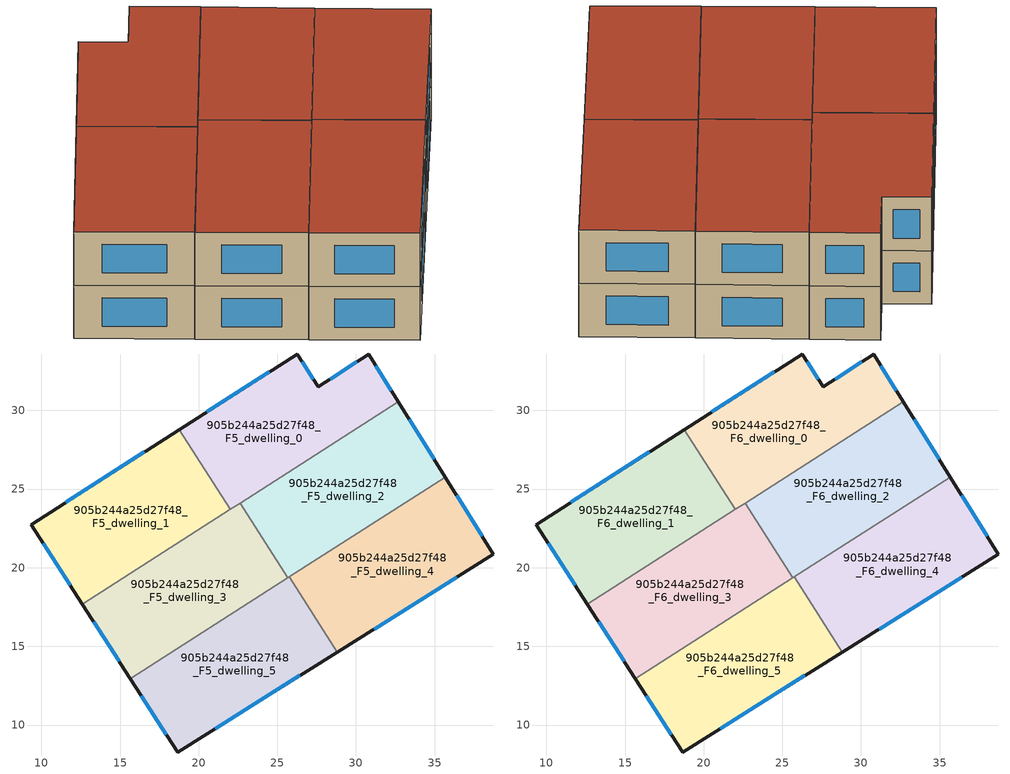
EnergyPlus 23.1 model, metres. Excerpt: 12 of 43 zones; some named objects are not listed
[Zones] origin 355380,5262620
905b244a25d27f48_F5_dwelling_0
 floor to 905b244a25d27f48_F4_dwelling_0 (EU_floor_Construction): 30.81,33.56 32.69,30.55 22,23.71 18.76,28.78 26.26,33.59 27.6,31.51 z15
 wall outside (EU_wall_Construction): 32.69,30.55 30.81,33.56 27.6,31.51 26.26,33.59 18.76,28.78 z15:18
 wall to 905b244a25d27f48_F5_dwelling_1 (EU_wall_Construction): 18.76,28.78 22,23.71 z15:18
 wall to 905b244a25d27f48_F5_dwelling_2 (EU_wall_Construction): 22.64,24.11 32.69,30.55 z15:18
 wall to 905b244a25d27f48_F5_dwelling_3 (EU_wall_Construction): 22,23.71 22.64,24.11 z15:18
 window (EU_Window_Construction): 24.5,32.46 20.52,29.9 / 27.29,32 26.58,33.1 / 30.06,33.08 28.36,31.99 / 32.25,31.26 31.25,32.86 z15.7:17.3
905b244a25d27f48_F5_dwelling_1
 floor to 905b244a25d27f48_F4_dwelling_1 (EU_floor_Construction): 18.76,28.78 22,23.71 12.6,17.69 9.35,22.74 z15
 wall outside (EU_wall_Construction): 18.76,28.78 9.35,22.74 12.6,17.69 z15:18
 wall to 905b244a25d27f48_F5_dwelling_3 (EU_wall_Construction): 12.6,17.69 22,23.71 z15:18
 window (EU_Window_Construction): 10.11,21.55 11.84,18.88 / 16.55,27.36 11.56,24.16 z15.7:17.3
905b244a25d27f48_F5_dwelling_2
 floor to 905b244a25d27f48_F4_dwelling_2 (EU_floor_Construction): 32.69,30.55 35.67,25.76 25.68,19.36 22.64,24.11 z15
 wall outside (EU_wall_Construction): 35.67,25.76 32.69,30.55 z15:18
 wall to 905b244a25d27f48_F5_dwelling_3 (EU_wall_Construction): 22.64,24.11 25.68,19.36 z15:18
 wall to 905b244a25d27f48_F5_dwelling_4 (EU_wall_Construction): 25.76,19.42 35.67,25.76 z15:18
 wall to 905b244a25d27f48_F5_dwelling_5 (EU_wall_Construction): 25.68,19.36 25.76,19.42 z15:18
 window (EU_Window_Construction): 34.97,26.88 33.39,29.42 z15.7:17.3
905b244a25d27f48_F5_dwelling_3
 floor to 905b244a25d27f48_F4_dwelling_3 (EU_floor_Construction): 22.64,24.11 25.68,19.36 15.66,12.95 12.6,17.69 z15
 wall outside (EU_wall_Construction): 12.6,17.69 15.66,12.95 z15:18
 wall to 905b244a25d27f48_F5_dwelling_5 (EU_wall_Construction): 15.66,12.95 25.68,19.36 z15:18
 window (EU_Window_Construction): 13.32,16.58 14.94,14.06 z15.7:17.3
905b244a25d27f48_F5_dwelling_4
 floor to 905b244a25d27f48_F4_dwelling_4 (EU_floor_Construction): 35.67,25.76 38.73,20.85 28.82,14.64 25.76,19.42 z15
 wall outside (EU_wall_Construction): 28.82,14.64 38.73,20.85 35.67,25.76 z15:18
 wall to 905b244a25d27f48_F5_dwelling_5 (EU_wall_Construction): 25.76,19.42 28.82,14.64 z15:18
 window (EU_Window_Construction): 38.02,22 36.39,24.61 / 31.15,16.1 36.41,19.39 z15.7:17.3
905b244a25d27f48_F5_dwelling_5
 floor to 905b244a25d27f48_F4_dwelling_5 (EU_floor_Construction): 25.76,19.42 28.82,14.64 18.66,8.29 15.66,12.95 z15
 wall outside (EU_wall_Construction): 15.66,12.95 18.66,8.29 28.82,14.64 z15:18
 window (EU_Window_Construction): 21.04,9.78 26.43,13.15 / 16.36,11.85 17.95,9.38 z15.7:17.3
905b244a25d27f48_F6_dwelling_0
 floor to 905b244a25d27f48_F5_dwelling_0 (EU_floor_Construction): 30.81,33.56 32.69,30.55 22,23.71 18.76,28.78 26.26,33.59 27.6,31.51 z18
 wall outside (EU_wall_Construction): 32.69,30.55 30.81,33.56 27.6,31.51 26.26,33.59 18.76,28.78 z18:21
 wall to 905b244a25d27f48_F6_dwelling_1 (EU_wall_Construction): 18.76,28.78 22,23.71 z18:21
 wall to 905b244a25d27f48_F6_dwelling_2 (EU_wall_Construction): 22.64,24.11 32.69,30.55 z18:21
 wall to 905b244a25d27f48_F6_dwelling_3 (EU_wall_Construction): 22,23.71 22.64,24.11 z18:21
 window (EU_Window_Construction): 24.5,32.46 20.52,29.9 / 27.29,32 26.58,33.1 / 30.06,33.08 28.36,31.99 / 32.25,31.26 31.25,32.86 z18.7:20.3
 roof outside (EU_roof_Construction): 32.69,30.55 30.81,33.56 27.6,31.51 26.26,33.59 18.76,28.78 22,23.71 z21
905b244a25d27f48_F6_dwelling_1
 floor to 905b244a25d27f48_F5_dwelling_1 (EU_floor_Construction): 18.76,28.78 22,23.71 12.6,17.69 9.35,22.74 z18
 wall outside (EU_wall_Construction): 18.76,28.78 9.35,22.74 12.6,17.69 z18:21
 wall to 905b244a25d27f48_F6_dwelling_3 (EU_wall_Construction): 12.6,17.69 22,23.71 z18:21
 window (EU_Window_Construction): 10.11,21.55 11.84,18.88 / 16.55,27.36 11.56,24.16 z18.7:20.3
 roof outside (EU_roof_Construction): 22,23.71 18.76,28.78 9.35,22.74 12.6,17.69 z21
905b244a25d27f48_F6_dwelling_2
 floor to 905b244a25d27f48_F5_dwelling_2 (EU_floor_Construction): 32.69,30.55 35.67,25.76 25.68,19.36 22.64,24.11 z18
 wall outside (EU_wall_Construction): 35.67,25.76 32.69,30.55 z18:21
 wall to 905b244a25d27f48_F6_dwelling_3 (EU_wall_Construction): 22.64,24.11 25.68,19.36 z18:21
 wall to 905b244a25d27f48_F6_dwelling_4 (EU_wall_Construction): 25.76,19.42 35.67,25.76 z18:21
 wall to 905b244a25d27f48_F6_dwelling_5 (EU_wall_Construction): 25.68,19.36 25.76,19.42 z18:21
 window (EU_Window_Construction): 34.97,26.88 33.39,29.42 z18.7:20.3
 roof outside (EU_roof_Construction): 35.67,25.76 32.69,30.55 22.64,24.11 25.68,19.36 z21
905b244a25d27f48_F6_dwelling_3
 floor to 905b244a25d27f48_F5_dwelling_3 (EU_floor_Construction): 22.64,24.11 25.68,19.36 15.66,12.95 12.6,17.69 z18
 wall outside (EU_wall_Construction): 12.6,17.69 15.66,12.95 z18:21
 wall to 905b244a25d27f48_F6_dwelling_5 (EU_wall_Construction): 15.66,12.95 25.68,19.36 z18:21
 window (EU_Window_Construction): 13.32,16.58 14.94,14.06 z18.7:20.3
 roof outside (EU_roof_Construction): 25.68,19.36 22.64,24.11 12.6,17.69 15.66,12.95 z21
905b244a25d27f48_F6_dwelling_4
 floor to 905b244a25d27f48_F5_dwelling_4 (EU_floor_Construction): 35.67,25.76 38.73,20.85 28.82,14.64 25.76,19.42 z18
 wall outside (EU_wall_Construction): 28.82,14.64 38.73,20.85 35.67,25.76 z18:21
 wall to 905b244a25d27f48_F6_dwelling_5 (EU_wall_Construction): 25.76,19.42 28.82,14.64 z18:21
 window (EU_Window_Construction): 38.02,22 36.39,24.61 / 31.15,16.1 36.41,19.39 z18.7:20.3
 roof outside (EU_roof_Construction): 38.73,20.85 35.67,25.76 25.76,19.42 28.82,14.64 z21
905b244a25d27f48_F6_dwelling_5
 floor to 905b244a25d27f48_F5_dwelling_5 (EU_floor_Construction): 25.76,19.42 28.82,14.64 18.66,8.29 15.66,12.95 z18
 wall outside (EU_wall_Construction): 15.66,12.95 18.66,8.29 28.82,14.64 z18:21
 window (EU_Window_Construction): 21.04,9.78 26.43,13.15 / 16.36,11.85 17.95,9.38 z18.7:20.3
 roof outside (EU_roof_Construction): 28.82,14.64 25.76,19.42 15.66,12.95 18.66,8.29 z21
[Building]
EU S2 Campaign: North Axis=0; Terrain=City; Solar Distribution=FullExterior
[Site:Location]
Budapest.Ferenc.Liszt.Intl.AP: Latitude=47.437; Longitude=19.256; Time Zone=1; Elevation=185
[SizingPeriod:WeatherFileDays]
AnnualSizingPeriod: Begin Month=1; Begin Day of Month=1; End Month=12; End Day of Month=31; Day of Week for Start Day=Monday; Use Weather File Daylight Saving Period=No; Use Weather File Rain and Snow Indicators=No
[MATERIAL]
EU_InternalMass_Material: Roughness=MediumRough; Thickness=0.1; Conductivity=1; Density=1800; Specific Heat=900; Thermal Absorptance=0.9; Solar Absorptance=0.7; Visible Absorptance=0.7
[MATERIAL:NOMASS] Roughness=MediumRough; Thermal Absorptance=0.9; Solar Absorptance=0.7; Visible Absorptance=0.7
Name | Thermal Resistance
EU_wall_NoMass | 0.832559
EU_roof_NoMass | 1.39638
EU_floor_NoMass | 0.872794
[WINDOWMATERIAL:SIMPLEGLAZINGSYSTEM]
EU_Window_SimpleGlazing: UFactor=2.79869; Solar Heat Gain Coefficient=0.75; Visible Transmittance=0.75
[CONSTRUCTION]
EU_wall_Construction: EU_wall_NoMass
EU_roof_Construction: EU_roof_NoMass
EU_floor_Construction: EU_floor_NoMass
EU_Window_Construction: EU_Window_SimpleGlazing
EU_InternalMass_Construction: EU_InternalMass_Material
[ZONE] Type=1; Multiplier=1; Ceiling Height=autocalculate; Floor Area=autocalculate; Part of Total Floor Area=Yes
Name | Volume
905b244a25d27f48_F5_dwelling_0; 905b244a25d27f48_F6_dwelling_0 | 201.513
905b244a25d27f48_F5_dwelling_1; 905b244a25d27f48_F6_dwelling_1 | 201.52
905b244a25d27f48_F5_dwelling_2; 905b244a25d27f48_F6_dwelling_2 | 201.515
905b244a25d27f48_F5_dwelling_3; 905b244a25d27f48_F6_dwelling_3 | 201.505
905b244a25d27f48_F5_dwelling_4; 905b244a25d27f48_F6_dwelling_4 | 201.516
905b244a25d27f48_F5_dwelling_5; 905b244a25d27f48_F6_dwelling_5 | 201.528
[INTERNALMASS] Construction=EU_InternalMass_Construction
Name | Zone or ZoneList | Surface Area
905b244a25d27f48_F5_dwelling_0_EU_InternalMass | 905b244a25d27f48_F5_dwelling_0 | 67.1709
905b244a25d27f48_F5_dwelling_1_EU_InternalMass | 905b244a25d27f48_F5_dwelling_1 | 67.1733
905b244a25d27f48_F5_dwelling_2_EU_InternalMass | 905b244a25d27f48_F5_dwelling_2 | 67.1715
905b244a25d27f48_F5_dwelling_3_EU_InternalMass | 905b244a25d27f48_F5_dwelling_3 | 67.1684
905b244a25d27f48_F5_dwelling_4_EU_InternalMass | 905b244a25d27f48_F5_dwelling_4 | 67.1719
905b244a25d27f48_F5_dwelling_5_EU_InternalMass | 905b244a25d27f48_F5_dwelling_5 | 67.1761
905b244a25d27f48_F6_dwelling_0_EU_InternalMass | 905b244a25d27f48_F6_dwelling_0 | 67.1709
905b244a25d27f48_F6_dwelling_1_EU_InternalMass | 905b244a25d27f48_F6_dwelling_1 | 67.1733
905b244a25d27f48_F6_dwelling_2_EU_InternalMass | 905b244a25d27f48_F6_dwelling_2 | 67.1715
905b244a25d27f48_F6_dwelling_3_EU_InternalMass | 905b244a25d27f48_F6_dwelling_3 | 67.1684
905b244a25d27f48_F6_dwelling_4_EU_InternalMass | 905b244a25d27f48_F6_dwelling_4 | 67.1719
905b244a25d27f48_F6_dwelling_5_EU_InternalMass | 905b244a25d27f48_F6_dwelling_5 | 67.1761
[OTHEREQUIPMENT] Fuel Type=Electricity; Design Level Calculation Method=Watts/Area; Power per Zone Floor Area=1; Fraction Latent=0; Fraction Radiant=0; Fraction Lost=0; Carbon Dioxide Generation Rate=0; EndUse Subcategory=EU_Step8_InternalGains
Name | Zone or ZoneList or Space or SpaceList | Schedule
EU_Step8_InternalGain_905b244a25d27f48_F5_dwelling_0_f000 | 905b244a25d27f48_F5_dwelling_0 | EU_Step8_GainSchedule_905b244a25d27f48_F5_dwelling_0_f000
EU_Step8_InternalGain_905b244a25d27f48_F5_dwelling_1_f000 | 905b244a25d27f48_F5_dwelling_1 | EU_Step8_GainSchedule_905b244a25d27f48_F5_dwelling_1_f000
EU_Step8_InternalGain_905b244a25d27f48_F5_dwelling_2_f000 | 905b244a25d27f48_F5_dwelling_2 | EU_Step8_GainSchedule_905b244a25d27f48_F5_dwelling_2_f000
EU_Step8_InternalGain_905b244a25d27f48_F5_dwelling_3_f000 | 905b244a25d27f48_F5_dwelling_3 | EU_Step8_GainSchedule_905b244a25d27f48_F5_dwelling_3_f000
EU_Step8_InternalGain_905b244a25d27f48_F5_dwelling_4_f000 | 905b244a25d27f48_F5_dwelling_4 | EU_Step8_GainSchedule_905b244a25d27f48_F5_dwelling_4_f000
EU_Step8_InternalGain_905b244a25d27f48_F5_dwelling_5_f000 | 905b244a25d27f48_F5_dwelling_5 | EU_Step8_GainSchedule_905b244a25d27f48_F5_dwelling_5_f000
EU_Step8_InternalGain_905b244a25d27f48_F6_dwelling_0_f000 | 905b244a25d27f48_F6_dwelling_0 | EU_Step8_GainSchedule_905b244a25d27f48_F6_dwelling_0_f000
EU_Step8_InternalGain_905b244a25d27f48_F6_dwelling_1_f000 | 905b244a25d27f48_F6_dwelling_1 | EU_Step8_GainSchedule_905b244a25d27f48_F6_dwelling_1_f000
EU_Step8_InternalGain_905b244a25d27f48_F6_dwelling_2_f000 | 905b244a25d27f48_F6_dwelling_2 | EU_Step8_GainSchedule_905b244a25d27f48_F6_dwelling_2_f000
EU_Step8_InternalGain_905b244a25d27f48_F6_dwelling_3_f000 | 905b244a25d27f48_F6_dwelling_3 | EU_Step8_GainSchedule_905b244a25d27f48_F6_dwelling_3_f000
EU_Step8_InternalGain_905b244a25d27f48_F6_dwelling_4_f000 | 905b244a25d27f48_F6_dwelling_4 | EU_Step8_GainSchedule_905b244a25d27f48_F6_dwelling_4_f000
EU_Step8_InternalGain_905b244a25d27f48_F6_dwelling_5_f000 | 905b244a25d27f48_F6_dwelling_5 | EU_Step8_GainSchedule_905b244a25d27f48_F6_dwelling_5_f000
[ZONEVENTILATION:DESIGNFLOWRATE] Schedule=EU_AlwaysOn; Design Flow Rate Calculation Method=AirChanges/Hour; Air Changes per Hour=0.475469; Ventilation Type=Natural; Fan Pressure Rise=0; Fan Total Efficiency=1; Constant Term Coefficient=1; Temperature Term Coefficient=0; Velocity Term Coefficient=0; Velocity Squared Term Coefficient=0; Minimum Indoor Temperature=-100; Maximum Indoor Temperature=100; Delta Temperature=-100; Minimum Outdoor Temperature=-100; Maximum Outdoor Temperature=100; Maximum Wind Speed=40
Name | Zone or ZoneList or Space or SpaceList
EU_ConstantAir_905b244a25d27f48_F5_dwelling_0 | 905b244a25d27f48_F5_dwelling_0
EU_ConstantAir_905b244a25d27f48_F5_dwelling_1 | 905b244a25d27f48_F5_dwelling_1
EU_ConstantAir_905b244a25d27f48_F5_dwelling_2 | 905b244a25d27f48_F5_dwelling_2
EU_ConstantAir_905b244a25d27f48_F5_dwelling_3 | 905b244a25d27f48_F5_dwelling_3
EU_ConstantAir_905b244a25d27f48_F5_dwelling_4 | 905b244a25d27f48_F5_dwelling_4
EU_ConstantAir_905b244a25d27f48_F5_dwelling_5 | 905b244a25d27f48_F5_dwelling_5
EU_ConstantAir_905b244a25d27f48_F6_dwelling_0 | 905b244a25d27f48_F6_dwelling_0
EU_ConstantAir_905b244a25d27f48_F6_dwelling_1 | 905b244a25d27f48_F6_dwelling_1
EU_ConstantAir_905b244a25d27f48_F6_dwelling_2 | 905b244a25d27f48_F6_dwelling_2
EU_ConstantAir_905b244a25d27f48_F6_dwelling_3 | 905b244a25d27f48_F6_dwelling_3
EU_ConstantAir_905b244a25d27f48_F6_dwelling_4 | 905b244a25d27f48_F6_dwelling_4
EU_ConstantAir_905b244a25d27f48_F6_dwelling_5 | 905b244a25d27f48_F6_dwelling_5
[HVACTEMPLATE:ZONE:IDEALLOADSAIRSYSTEM] System Availability Schedule=EU_AlwaysOn; Maximum Heating Supply Air Temperature=50; Minimum Cooling Supply Air Temperature=13; Maximum Heating Supply Air Humidity Ratio=0.0156; Minimum Cooling Supply Air Humidity Ratio=0.0077; Heating Limit=NoLimit; Cooling Limit=NoLimit; Heating Availability Schedule=EU_AlwaysOn; Cooling Availability Schedule=EU_CoolingOff; Dehumidification Control Type=ConstantSensibleHeatRatio; Cooling Sensible Heat Ratio=0.7; Dehumidification Setpoint=60; Humidification Control Type=None; Humidification Setpoint=30; Outdoor Air Method=None; Outdoor Air Flow Rate per Person=0.00944; Outdoor Air Flow Rate per Zone Floor Area=0; Outdoor Air Flow Rate per Zone=0; Demand Controlled Ventilation Type=None; Outdoor Air Economizer Type=NoEconomizer; Heat Recovery Type=None; Sensible Heat Recovery Effectiveness=0.7; Latent Heat Recovery Effectiveness=0.65
Name | Template Thermostat
905b244a25d27f48_F5_dwelling_0 | EU_HeatOnly_905b244a25d27f48_F5_dwelling_0
905b244a25d27f48_F5_dwelling_1 | EU_HeatOnly_905b244a25d27f48_F5_dwelling_1
905b244a25d27f48_F5_dwelling_2 | EU_HeatOnly_905b244a25d27f48_F5_dwelling_2
905b244a25d27f48_F5_dwelling_3 | EU_HeatOnly_905b244a25d27f48_F5_dwelling_3
905b244a25d27f48_F5_dwelling_4 | EU_HeatOnly_905b244a25d27f48_F5_dwelling_4
905b244a25d27f48_F5_dwelling_5 | EU_HeatOnly_905b244a25d27f48_F5_dwelling_5
905b244a25d27f48_F6_dwelling_0 | EU_HeatOnly_905b244a25d27f48_F6_dwelling_0
905b244a25d27f48_F6_dwelling_1 | EU_HeatOnly_905b244a25d27f48_F6_dwelling_1
905b244a25d27f48_F6_dwelling_2 | EU_HeatOnly_905b244a25d27f48_F6_dwelling_2
905b244a25d27f48_F6_dwelling_3 | EU_HeatOnly_905b244a25d27f48_F6_dwelling_3
905b244a25d27f48_F6_dwelling_4 | EU_HeatOnly_905b244a25d27f48_F6_dwelling_4
905b244a25d27f48_F6_dwelling_5 | EU_HeatOnly_905b244a25d27f48_F6_dwelling_5
[SIZING:ZONE] Zone Cooling Design Supply Air Temperature Input Method=SupplyAirTemperature; Zone Cooling Design Supply Air Temperature=13; Zone Heating Design Supply Air Temperature Input Method=SupplyAirTemperature; Zone Heating Design Supply Air Temperature=50; Zone Cooling Design Supply Air Humidity Ratio=0.008; Zone Heating Design Supply Air Humidity Ratio=0.008; Cooling Design Air Flow Method=DesignDay; Cooling Design Air Flow Rate=0; Cooling Minimum Air Flow per Zone Floor Area=0.000762; Cooling Minimum Air Flow=0; Cooling Minimum Air Flow Fraction=0.2; Heating Design Air Flow Method=DesignDay; Heating Design Air Flow Rate=0; Heating Maximum Air Flow per Zone Floor Area=0.002032; Heating Maximum Air Flow=0.141576; Heating Maximum Air Flow Fraction=0.3; Account for Dedicated Outdoor Air System=No; Dedicated Outdoor Air System Control Strategy=NeutralSupplyAir; Dedicated Outdoor Air Low Setpoint Temperature for Design=autosize; Dedicated Outdoor Air High Setpoint Temperature for Design=autosize; Zone Load Sizing Method=Sensible Load Only No Latent Load; Zone Latent Cooling Design Supply Air Humidity Ratio Input Method=HumidityRatioDifference; Zone Cooling Design Supply Air Humidity Ratio Difference=0.005; Zone Latent Heating Design Supply Air Humidity Ratio Input Method=HumidityRatioDifference; Zone Humidification Design Supply Air Humidity Ratio Difference=0.005
905b244a25d27f48_F5_dwelling_0; 905b244a25d27f48_F5_dwelling_1; 905b244a25d27f48_F5_dwelling_2; 905b244a25d27f48_F5_dwelling_3; 905b244a25d27f48_F5_dwelling_4; 905b244a25d27f48_F5_dwelling_5; 905b244a25d27f48_F6_dwelling_0; 905b244a25d27f48_F6_dwelling_1; 905b244a25d27f48_F6_dwelling_2; 905b244a25d27f48_F6_dwelling_3; 905b244a25d27f48_F6_dwelling_4; 905b244a25d27f48_F6_dwelling_5
[SCHEDULE:CONSTANT]
Name | Hourly Value
EU_AlwaysOn | 1
EU_CoolingOff | 0
[SCHEDULE:FILE] Column Number=1; Rows to Skip at Top=0; Number of Hours of Data=8760; Column Separator=Comma; Interpolate to Timestep=No; Minutes per Item=60; Adjust Schedule for Daylight Savings=Yes
Name | File
EU_Step8_GainSchedule_905b244a25d27f48_F5_dwelling_0_f000 | ../../schedules/905b244a25d27f48/905b244a25d27f48_F5_dwelling_0_f000_gain.csv
EU_Step8_GainSchedule_905b244a25d27f48_F5_dwelling_1_f000 | ../../schedules/905b244a25d27f48/905b244a25d27f48_F5_dwelling_1_f000_gain.csv
EU_Step8_GainSchedule_905b244a25d27f48_F5_dwelling_2_f000 | ../../schedules/905b244a25d27f48/905b244a25d27f48_F5_dwelling_2_f000_gain.csv
EU_Step8_GainSchedule_905b244a25d27f48_F5_dwelling_3_f000 | ../../schedules/905b244a25d27f48/905b244a25d27f48_F5_dwelling_3_f000_gain.csv
EU_Step8_GainSchedule_905b244a25d27f48_F5_dwelling_4_f000 | ../../schedules/905b244a25d27f48/905b244a25d27f48_F5_dwelling_4_f000_gain.csv
EU_Step8_GainSchedule_905b244a25d27f48_F5_dwelling_5_f000 | ../../schedules/905b244a25d27f48/905b244a25d27f48_F5_dwelling_5_f000_gain.csv
EU_Step8_GainSchedule_905b244a25d27f48_F6_dwelling_0_f000 | ../../schedules/905b244a25d27f48/905b244a25d27f48_F6_dwelling_0_f000_gain.csv
EU_Step8_GainSchedule_905b244a25d27f48_F6_dwelling_1_f000 | ../../schedules/905b244a25d27f48/905b244a25d27f48_F6_dwelling_1_f000_gain.csv
EU_Step8_GainSchedule_905b244a25d27f48_F6_dwelling_2_f000 | ../../schedules/905b244a25d27f48/905b244a25d27f48_F6_dwelling_2_f000_gain.csv
EU_Step8_GainSchedule_905b244a25d27f48_F6_dwelling_3_f000 | ../../schedules/905b244a25d27f48/905b244a25d27f48_F6_dwelling_3_f000_gain.csv
EU_Step8_GainSchedule_905b244a25d27f48_F6_dwelling_4_f000 | ../../schedules/905b244a25d27f48/905b244a25d27f48_F6_dwelling_4_f000_gain.csv
EU_Step8_GainSchedule_905b244a25d27f48_F6_dwelling_5_f000 | ../../schedules/905b244a25d27f48/905b244a25d27f48_F6_dwelling_5_f000_gain.csv
